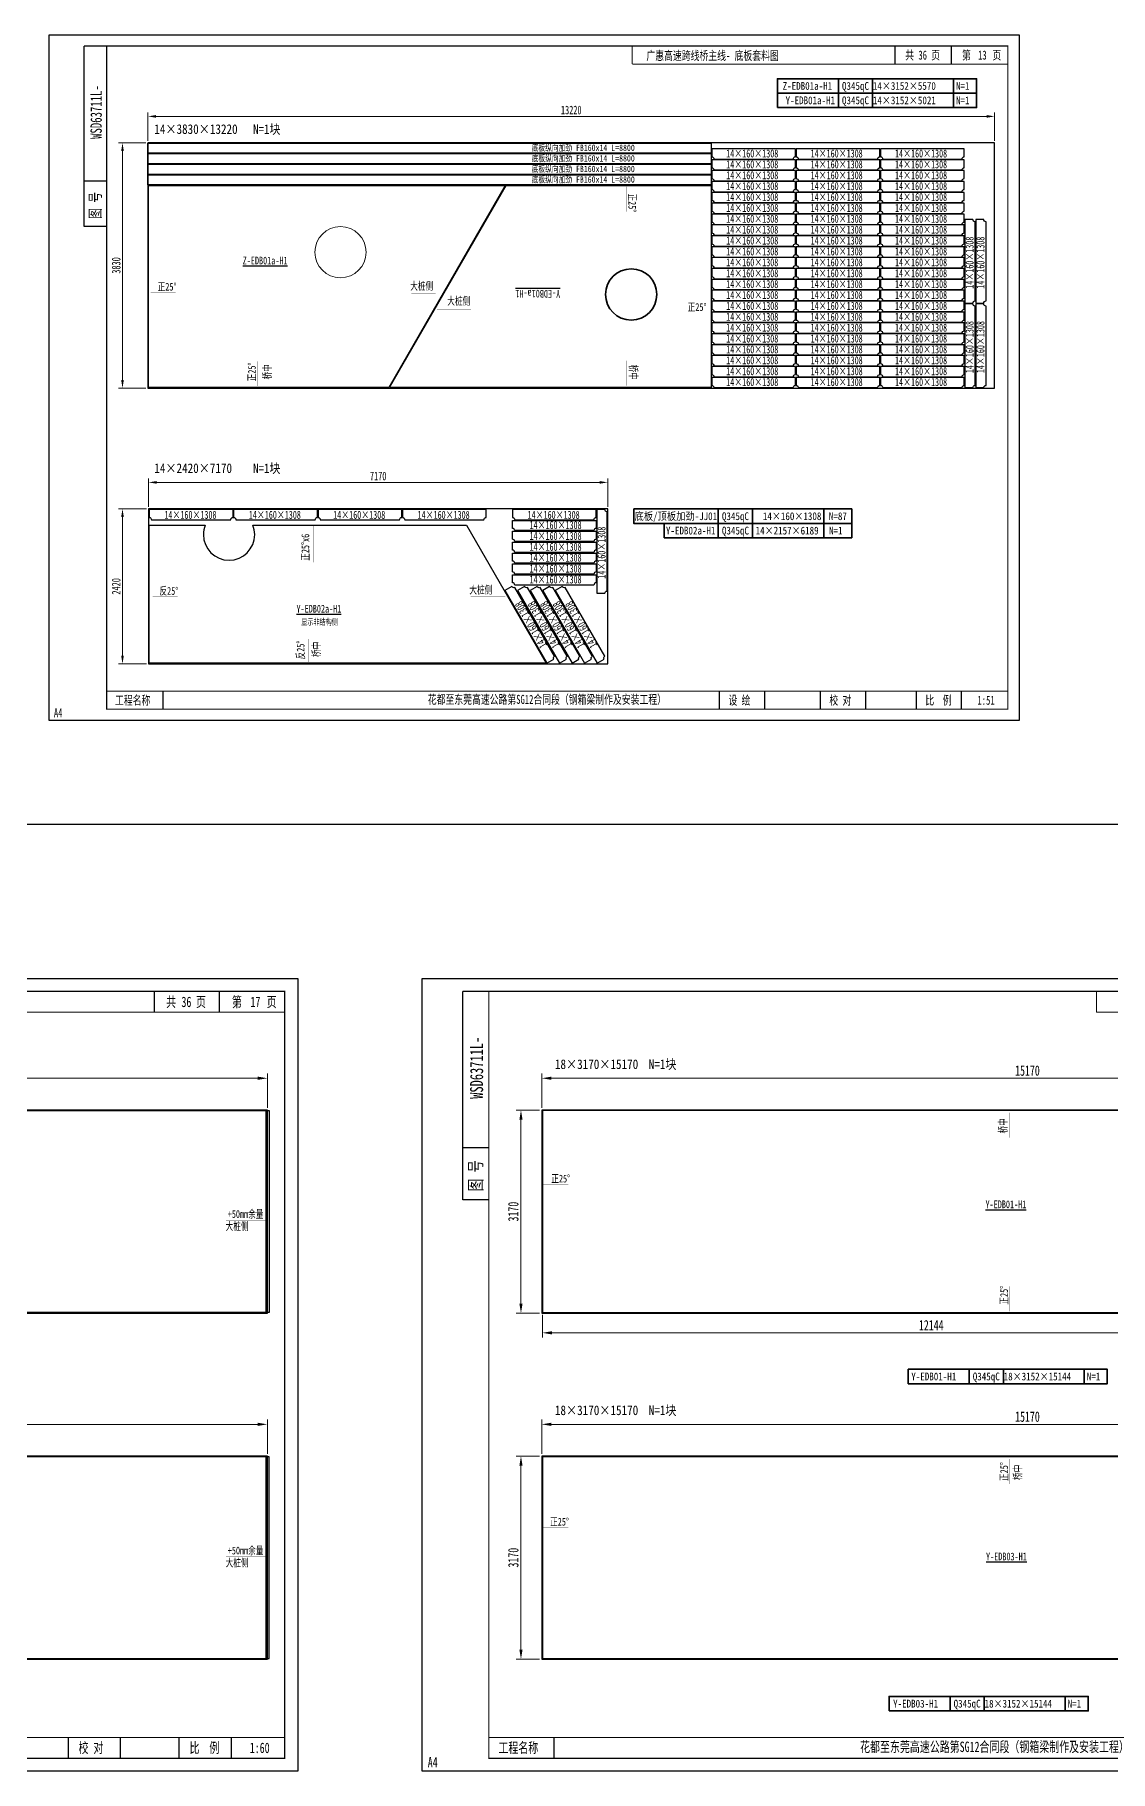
# Model space of a CAD drawing. Extents: x 1629247 to 2251351, y -601856 to -65897.
# Drawn here: x 2139070 to 2155865, y -288526 to -261407 of the extents above; entities that cross this region are included whole.
import ezdxf
from ezdxf.enums import TextEntityAlignment as Align

# ---------------------------------------------------------------- set-up
doc = ezdxf.new("R2010")
doc.units = 0
doc.header["$LTSCALE"] = 2
doc.header["$MEASUREMENT"] = 0
doc.header["$PDMODE"] = 35
doc.header["$PDSIZE"] = 50
doc.linetypes.add('PHANTOM', pattern=[63.5, 31.75, -6.35, 6.35, -6.35, 6.35, -6.35])
doc.layers.get('0').update_dxf_attribs({"linetype": 'CONTINUOUS'})
doc.layers.get('Defpoints').update_dxf_attribs({"linetype": 'CONTINUOUS'})
doc.layers.add('1', color=1, linetype='CONTINUOUS')
doc.layers.add('A3', color=7, linetype='CONTINUOUS')
for name, color, linetype, lineweight in [('1图框轮廓', 7, 'CONTINUOUS', 35), ('2细线层', 41, 'CONTINUOUS', 15), ('标注层', 3, 'CONTINUOUS', 13)]:
    doc.layers.add(name, color=color, linetype=linetype, lineweight=lineweight)
doc.styles.add('仿宋', font='仿宋_GB2312_1.ttf', dxfattribs={"width": 0.7})
doc.dimstyles.new('标准标注样式-50', dxfattribs={"dimscale": 50, "dimtxt": 2.7, "dimasz": 2.5, "dimexe": 1.25, "dimexo": 0.625, "dimtad": 1, "dimdec": 0, "dimdsep": 46, "dimtxsty": '仿宋', "dimcen": 2.5, "dimclrd": 3, "dimclre": 3, "dimclrt": 4, "dimazin": 0, "dimtfac": 1, "dimtdec": 0, "dimtmove": 0, "dimatfit": 3, "dimfxl": 1.25, "dimlwd": 13, "dimlwe": 13, "dimarcsym": 0})
doc.dimstyles.new('标准标注样式-60', dxfattribs={"dimscale": 60, "dimtxt": 2.7, "dimasz": 2.5, "dimexe": 1.25, "dimexo": 0.625, "dimtad": 1, "dimdec": 0, "dimdsep": 46, "dimtxsty": '仿宋', "dimcen": 2.5, "dimclrd": 3, "dimclre": 3, "dimclrt": 4, "dimazin": 0, "dimtfac": 1, "dimtdec": 0, "dimtmove": 0, "dimatfit": 3, "dimfxl": 1.25, "dimlwd": 13, "dimlwe": 13, "dimarcsym": 0})

# ---------------------------------------------------------------- blocks, each defined once
blk = doc.blocks.new('*D559')
at = {"color": 3, "lineweight": 13, "ltscale": 3}
for p, q in [((2140838, -263064), (2140838, -262619)), ((2154058, -263064), (2154058, -262619))]:
    blk.add_line(p, q, dxfattribs=at)
at = {"color": 3, "linetype": 'ByBlock', "lineweight": 13, "ltscale": 3}
blk.add_line((2153933, -262682), (2140963, -262682), dxfattribs=at)
at = {"color": 3, "ltscale": 3}
for points in [[(2140963, -262661), (2140963, -262703), (2140838, -262682)], [(2153933, -262661), (2153933, -262703), (2154058, -262682)]]:
    blk.add_solid(points, dxfattribs=at)
at = {"layer": 'Defpoints', "color": 0, "ltscale": 3}
for p in [(2140838, -262682), (2140838, -263095), (2154058, -263095)]:
    blk.add_point(p, dxfattribs=at)
at = {"color": 4, "ltscale": 3, "insert": (2147448, -262583), "char_height": 135, "attachment_point": 5, "style": '仿宋'}
blk.add_mtext('13220', dxfattribs=at)
blk = doc.blocks.new('*D560')
at = {"color": 3, "lineweight": 13, "ltscale": 3}
for p, q in [((2140807, -263095), (2140378, -263095)), ((2140807, -266925), (2140378, -266925))]:
    blk.add_line(p, q, dxfattribs=at)
at = {"color": 3, "linetype": 'ByBlock', "lineweight": 13, "ltscale": 3}
blk.add_line((2140440, -263220), (2140440, -266800), dxfattribs=at)
at = {"color": 3, "ltscale": 3}
for points in [[(2140420, -263220), (2140461, -263220), (2140440, -263095)], [(2140420, -266800), (2140461, -266800), (2140440, -266925)]]:
    blk.add_solid(points, dxfattribs=at)
at = {"layer": 'Defpoints', "color": 0, "ltscale": 3}
for p in [(2140838, -263095), (2140440, -266925), (2140838, -266925)]:
    blk.add_point(p, dxfattribs=at)
at = {"color": 4, "ltscale": 3, "insert": (2140342, -265010), "char_height": 135, "attachment_point": 5, "rotation": 90, "style": '仿宋'}
blk.add_mtext('3830', dxfattribs=at)
blk = doc.blocks.new('tukuangA4-')
at = {"layer": 'A3'}
for p, q in [((537, 7565), (537, 10327)), ((882, 10327), (537, 10327)), ((12951, 10051), (12951, 10327)), ((13814, 10051), (13814, 10327)), ((882, 8256), (537, 8256)), ((882, 7565), (537, 7565)), ((1745, 173), (1745, 449)), ((10266, 173), (10266, 449)), ((10957, 173), (10957, 449)), ((11811, 173), (11811, 449)), ((12502, 173), (12502, 449)), ((13280, 173), (13280, 449)), ((13971, 173), (13971, 449))]:
    blk.add_line(p, q, dxfattribs=at)
blk.add_lwpolyline([(14850, 10500), (14850, 0), (0, 0), (0, 10500)], close=True, dxfattribs=at)
for points, const_width in [([(882, 10327), (14677, 10327), (14677, 173), (882, 173), (882, 10327)], 17.3), ([(8927, 10051), (8927, 10327)], 13.8), ([(8927, 10051), (14677, 10051)], 13.8), ([(882, 449), (14677, 449)], 13.8)]:
    blk.add_lwpolyline(points, dxfattribs=dict(at, const_width=const_width))
at = {"layer": 'A3', "color": 7, "linetype": 'Continuous', "style": '仿宋', "width": 0.7}
for s, p in [('共    页', (13106, 10120)), ('第     页', (13977, 10120)), ('工程名称', (1009, 242)), ('花都至东莞高速公路第SG12合同段（钢箱梁制作及安装工程）', (5798, 255)), ('设 绘', (10401, 242)), ('校 对', (11946, 242)), ('比  例', (13415, 242))]:
    blk.add_text(s, height=138.1, dxfattribs=at).set_placement(p)
blk.add_text('WSD63711L-', height=172.6, rotation=90, dxfattribs=at).set_placement((806, 9316), align=Align.CENTER)
blk.add_text('图 号', height=172.6, rotation=90, dxfattribs=at).set_placement((793, 7681))
blk.add_text('A4', height=138.1, dxfattribs=at).set_placement((139, 50), align=Align.CENTER)
blk = doc.blocks.new('*D576')
at = {"color": 3, "lineweight": 13, "ltscale": 3}
for p, q in [((2146997, -281398), (2146997, -281754)), ((2159142, -281398), (2159142, -281754))]:
    blk.add_line(p, q, dxfattribs=at)
at = {"color": 3, "linetype": 'ByBlock', "lineweight": 13, "ltscale": 3}
blk.add_line((2147147, -281679), (2158992, -281679), dxfattribs=at)
at = {"color": 3, "ltscale": 3}
for points in [[(2147147, -281654), (2147147, -281704), (2146997, -281679)], [(2158992, -281654), (2158992, -281704), (2159142, -281679)]]:
    blk.add_solid(points, dxfattribs=at)
at = {"layer": 'Defpoints', "color": 0, "ltscale": 3}
for p in [(2146997, -281361), (2159142, -281361), (2159142, -281679)]:
    blk.add_point(p, dxfattribs=at)
at = {"color": 4, "ltscale": 3, "insert": (2153070, -281560), "char_height": 162, "attachment_point": 5, "style": '仿宋'}
blk.add_mtext('12144', dxfattribs=at)
blk = doc.blocks.new('*D589')
at = {"color": 3, "lineweight": 13, "ltscale": 3}
for p, q in [((2127533, -278163), (2127533, -277628)), ((2142703, -278163), (2142703, -277628))]:
    blk.add_line(p, q, dxfattribs=at)
at = {"color": 3, "linetype": 'ByBlock', "lineweight": 13, "ltscale": 3}
blk.add_line((2142553, -277703), (2127683, -277703), dxfattribs=at)
at = {"color": 3, "ltscale": 3}
for points in [[(2127683, -277678), (2127683, -277728), (2127533, -277703)], [(2142553, -277678), (2142553, -277728), (2142703, -277703)]]:
    blk.add_solid(points, dxfattribs=at)
at = {"layer": 'Defpoints', "color": 0, "ltscale": 3}
for p in [(2127533, -277703), (2127533, -278201), (2142703, -278201)]:
    blk.add_point(p, dxfattribs=at)
at = {"color": 4, "ltscale": 3, "insert": (2135118, -277584), "char_height": 162, "attachment_point": 5, "style": '仿宋'}
blk.add_mtext('15170', dxfattribs=at)
blk = doc.blocks.new('*D591')
at = {"color": 3, "lineweight": 13, "ltscale": 3}
for p, q in [((2127533, -283568), (2127533, -283033)), ((2142703, -283568), (2142703, -283033))]:
    blk.add_line(p, q, dxfattribs=at)
at = {"color": 3, "linetype": 'ByBlock', "lineweight": 13, "ltscale": 3}
blk.add_line((2142553, -283108), (2127683, -283108), dxfattribs=at)
at = {"color": 3, "ltscale": 3}
for points in [[(2127683, -283083), (2127683, -283133), (2127533, -283108)], [(2142553, -283083), (2142553, -283133), (2142703, -283108)]]:
    blk.add_solid(points, dxfattribs=at)
at = {"layer": 'Defpoints', "color": 0, "ltscale": 3}
for p in [(2127533, -283108), (2127533, -283605), (2142703, -283605)]:
    blk.add_point(p, dxfattribs=at)
at = {"color": 4, "ltscale": 3, "insert": (2135118, -282989), "char_height": 162, "attachment_point": 5, "style": '仿宋'}
blk.add_mtext('15170', dxfattribs=at)
blk = doc.blocks.new('*D593')
at = {"color": 3, "lineweight": 13, "ltscale": 3}
for p, q in [((2146987, -278163), (2146987, -277628)), ((2162157, -278163), (2162157, -277628))]:
    blk.add_line(p, q, dxfattribs=at)
at = {"color": 3, "linetype": 'ByBlock', "lineweight": 13, "ltscale": 3}
blk.add_line((2162007, -277703), (2147137, -277703), dxfattribs=at)
at = {"color": 3, "ltscale": 3}
for points in [[(2147137, -277678), (2147137, -277728), (2146987, -277703)], [(2162007, -277678), (2162007, -277728), (2162157, -277703)]]:
    blk.add_solid(points, dxfattribs=at)
at = {"layer": 'Defpoints', "color": 0, "ltscale": 3}
for p in [(2146987, -277703), (2146987, -278201), (2162157, -278201)]:
    blk.add_point(p, dxfattribs=at)
at = {"color": 4, "ltscale": 3, "insert": (2154572, -277584), "char_height": 162, "attachment_point": 5, "style": '仿宋'}
blk.add_mtext('15170', dxfattribs=at)
blk = doc.blocks.new('*D594')
at = {"color": 3, "lineweight": 13, "ltscale": 3}
for p, q in [((2146950, -278201), (2146588, -278201)), ((2146950, -281371), (2146588, -281371))]:
    blk.add_line(p, q, dxfattribs=at)
at = {"color": 3, "linetype": 'ByBlock', "lineweight": 13, "ltscale": 3}
blk.add_line((2146663, -278351), (2146663, -281221), dxfattribs=at)
at = {"color": 3, "ltscale": 3}
for points in [[(2146638, -278351), (2146688, -278351), (2146663, -278201)], [(2146638, -281221), (2146688, -281221), (2146663, -281371)]]:
    blk.add_solid(points, dxfattribs=at)
at = {"layer": 'Defpoints', "color": 0, "ltscale": 3}
for p in [(2146987, -278201), (2146663, -281371), (2146987, -281371)]:
    blk.add_point(p, dxfattribs=at)
at = {"color": 4, "ltscale": 3, "insert": (2146544, -279786), "char_height": 162, "attachment_point": 5, "rotation": 90, "style": '仿宋'}
blk.add_mtext('3170', dxfattribs=at)
blk = doc.blocks.new('*D595')
at = {"color": 3, "lineweight": 13, "ltscale": 3}
for p, q in [((2146987, -283568), (2146987, -283033)), ((2162157, -283568), (2162157, -283033))]:
    blk.add_line(p, q, dxfattribs=at)
at = {"color": 3, "linetype": 'ByBlock', "lineweight": 13, "ltscale": 3}
blk.add_line((2162007, -283108), (2147137, -283108), dxfattribs=at)
at = {"color": 3, "ltscale": 3}
for points in [[(2147137, -283083), (2147137, -283133), (2146987, -283108)], [(2162007, -283083), (2162007, -283133), (2162157, -283108)]]:
    blk.add_solid(points, dxfattribs=at)
at = {"layer": 'Defpoints', "color": 0, "ltscale": 3}
for p in [(2146987, -283108), (2146987, -283605), (2162157, -283605)]:
    blk.add_point(p, dxfattribs=at)
at = {"color": 4, "ltscale": 3, "insert": (2154572, -282989), "char_height": 162, "attachment_point": 5, "style": '仿宋'}
blk.add_mtext('15170', dxfattribs=at)
blk = doc.blocks.new('*D596')
at = {"color": 3, "lineweight": 13, "ltscale": 3}
for p, q in [((2146950, -283605), (2146588, -283605)), ((2146950, -286775), (2146588, -286775))]:
    blk.add_line(p, q, dxfattribs=at)
at = {"color": 3, "linetype": 'ByBlock', "lineweight": 13, "ltscale": 3}
blk.add_line((2146663, -283755), (2146663, -286625), dxfattribs=at)
at = {"color": 3, "ltscale": 3}
for points in [[(2146638, -283755), (2146688, -283755), (2146663, -283605)], [(2146638, -286625), (2146688, -286625), (2146663, -286775)]]:
    blk.add_solid(points, dxfattribs=at)
at = {"layer": 'Defpoints', "color": 0, "ltscale": 3}
for p in [(2146987, -283605), (2146663, -286775), (2146987, -286775)]:
    blk.add_point(p, dxfattribs=at)
at = {"color": 4, "ltscale": 3, "insert": (2146544, -285190), "char_height": 162, "attachment_point": 5, "rotation": 90, "style": '仿宋'}
blk.add_mtext('3170', dxfattribs=at)
blk = doc.blocks.new('*D681')
at = {"color": 3, "lineweight": 13, "ltscale": 3}
for p, q in [((2140848, -268780), (2140848, -268335)), ((2148018, -268780), (2148018, -268335))]:
    blk.add_line(p, q, dxfattribs=at)
at = {"color": 3, "linetype": 'ByBlock', "lineweight": 13, "ltscale": 3}
blk.add_line((2147893, -268398), (2140973, -268398), dxfattribs=at)
at = {"color": 3, "ltscale": 3}
for points in [[(2140973, -268377), (2140973, -268418), (2140848, -268398)], [(2147893, -268377), (2147893, -268418), (2148018, -268398)]]:
    blk.add_solid(points, dxfattribs=at)
at = {"layer": 'Defpoints', "color": 0, "ltscale": 3}
for p in [(2140848, -268398), (2140848, -268811), (2148018, -268811)]:
    blk.add_point(p, dxfattribs=at)
at = {"color": 4, "ltscale": 3, "insert": (2144433, -268299), "char_height": 135, "attachment_point": 5, "style": '仿宋'}
blk.add_mtext('7170', dxfattribs=at)
blk = doc.blocks.new('*D682')
at = {"color": 3, "lineweight": 13, "ltscale": 3}
for p, q in [((2140817, -268811), (2140378, -268811)), ((2140817, -271231), (2140378, -271231))]:
    blk.add_line(p, q, dxfattribs=at)
at = {"color": 3, "linetype": 'ByBlock', "lineweight": 13, "ltscale": 3}
blk.add_line((2140440, -268936), (2140440, -271106), dxfattribs=at)
at = {"color": 3, "ltscale": 3}
for points in [[(2140420, -268936), (2140461, -268936), (2140440, -268811)], [(2140420, -271106), (2140461, -271106), (2140440, -271231)]]:
    blk.add_solid(points, dxfattribs=at)
at = {"layer": 'Defpoints', "color": 0, "ltscale": 3}
for p in [(2140848, -268811), (2140440, -271231), (2140848, -271231)]:
    blk.add_point(p, dxfattribs=at)
at = {"color": 4, "ltscale": 3, "insert": (2140342, -270021), "char_height": 135, "attachment_point": 5, "rotation": 90, "style": '仿宋'}
blk.add_mtext('2420', dxfattribs=at)

msp = doc.modelspace()

# ---------------------------------------------------------------- linework, layer by layer
at = {"color": 8, "ltscale": 3}
msp.add_line((2065547.6, -273735.9), (2251350.7, -273735.9), dxfattribs=at)
at = {"color": 3, "ltscale": 3}
for p, q in [((2142682.3, -281360.8), (2142682.3, -278208.8)), ((2142682.8, -286765.5), (2142682.8, -283613.5))]:
    msp.add_line(p, q, dxfattribs=at)
at = {"color": 8, "ltscale": 3}
for points in [[(2140837.9, -266924.9), (2154057.9, -266924.9), (2154057.9, -263094.9), (2140837.9, -263094.9)], [(2140847.9, -271230.8), (2148018.1, -271230.8), (2148018.1, -268810.8), (2140847.9, -268810.8)], [(2127532.5, -281370.8), (2142702.5, -281370.8), (2142702.5, -278200.8), (2127532.5, -278200.8)], [(2146987.5, -281370.8), (2162157.5, -281370.8), (2162157.5, -278200.8), (2146987.5, -278200.8)], [(2127532.5, -286775.5), (2142702.5, -286775.5), (2142702.5, -283605.5), (2127532.5, -283605.5)], [(2146987.5, -286775.5), (2162157.5, -286775.5), (2162157.5, -283605.5), (2146987.5, -283605.5)]]:
    msp.add_lwpolyline(points, close=True, dxfattribs=at)
at = {"color": 2, "ltscale": 3}
for points in [[(2140837.9, -263097.9), (2149631.3, -263097.9), (2149631.3, -263257.9), (2140837.9, -263257.9)], [(2140837.9, -263262.9), (2149631.3, -263262.9), (2149631.3, -263422.9), (2140837.9, -263422.9)], [(2140837.9, -263427.9), (2149631.3, -263427.9), (2149631.3, -263587.9), (2140837.9, -263587.9)], [(2140837.9, -263592.9), (2149631.3, -263592.9), (2149631.3, -263752.9), (2140837.9, -263752.9)]]:
    msp.add_lwpolyline(points, close=True, dxfattribs=at)
at = {"color": 1}
for points in [[(2144598.4, -266914.9), (2140847.9, -266914.9), (2140847.9, -263762.9), (2146418.2, -263762.9)], [(2149631.3, -266914.9), (2144610, -266914.9), (2146429.8, -263762.9), (2149631.3, -263762.9)], [(2142682.3, -278208.8), (2142732.3, -278208.8), (2142732.3, -281360.8), (2142682.3, -281360.8), (2127538.5, -281360.8), (2127538.5, -278208.8)], [(2146997.5, -281360.8), (2162141.7, -281360.8), (2162141.7, -278208.8), (2146997.5, -278208.8)], [(2142682.8, -283613.5), (2127538.5, -283613.5), (2127538.5, -286765.5), (2142682.8, -286765.5), (2142732.8, -286765.5), (2142732.8, -283613.5)], [(2146997.5, -286765.5), (2162141.2, -286765.5), (2162141.2, -283613.5), (2146997.5, -283613.5)]]:
    msp.add_lwpolyline(points, close=True, dxfattribs=at)
msp.add_lwpolyline([(2147056.2, -271220.8), (2140857.9, -271220.8), (2140857.9, -269063.8), (2141733.9, -269063.8, 0.0963961), (2141704.7, -269213.8, 1), (2142504.7, -269213.8, 0.0963961), (2142475.5, -269063.8), (2145810.9, -269063.8)], format="xyb", close=True, dxfattribs=at)
at = {"layer": '1', "color": 4}
for points in [[(2150949.6, -263187.9), (2149641.3, -263187.9), (2149641.3, -263312.9, -0.4142136), (2149676.3, -263347.9), (2150914.6, -263347.9, -0.4142136), (2150949.6, -263312.9)], [(2152267.6, -263187.9), (2150959.3, -263187.9), (2150959.3, -263312.9, -0.4142136), (2150994.3, -263347.9), (2152232.6, -263347.9, -0.4142136), (2152267.6, -263312.9)], [(2153585.6, -263187.9), (2152277.3, -263187.9), (2152277.3, -263312.9, -0.4142136), (2152312.3, -263347.9), (2153550.6, -263347.9, -0.4142136), (2153585.6, -263312.9)], [(2150949.6, -263357.9), (2149641.3, -263357.9), (2149641.3, -263482.9, -0.4142136), (2149676.3, -263517.9), (2150914.6, -263517.9, -0.4142136), (2150949.6, -263482.9)], [(2150949.6, -263527.9), (2149641.3, -263527.9), (2149641.3, -263652.9, -0.4142136), (2149676.3, -263687.9), (2150914.6, -263687.9, -0.4142136), (2150949.6, -263652.9)], [(2152267.6, -263357.9), (2150959.3, -263357.9), (2150959.3, -263482.9, -0.4142136), (2150994.3, -263517.9), (2152232.6, -263517.9, -0.4142136), (2152267.6, -263482.9)], [(2152267.6, -263527.9), (2150959.3, -263527.9), (2150959.3, -263652.9, -0.4142136), (2150994.3, -263687.9), (2152232.6, -263687.9, -0.4142136), (2152267.6, -263652.9)], [(2153585.6, -263357.9), (2152277.3, -263357.9), (2152277.3, -263482.9, -0.4142136), (2152312.3, -263517.9), (2153550.6, -263517.9, -0.4142136), (2153585.6, -263482.9)], [(2153585.6, -263527.9), (2152277.3, -263527.9), (2152277.3, -263652.9, -0.4142136), (2152312.3, -263687.9), (2153550.6, -263687.9, -0.4142136), (2153585.6, -263652.9)], [(2150949.6, -263697.9), (2149641.3, -263697.9), (2149641.3, -263822.9, -0.4142136), (2149676.3, -263857.9), (2150914.6, -263857.9, -0.4142136), (2150949.6, -263822.9)], [(2150949.6, -263867.9), (2149641.3, -263867.9), (2149641.3, -263992.9, -0.4142136), (2149676.3, -264027.9), (2150914.6, -264027.9, -0.4142136), (2150949.6, -263992.9)], [(2152267.6, -263697.9), (2150959.3, -263697.9), (2150959.3, -263822.9, -0.4142136), (2150994.3, -263857.9), (2152232.6, -263857.9, -0.4142136), (2152267.6, -263822.9)], [(2152267.6, -263867.9), (2150959.3, -263867.9), (2150959.3, -263992.9, -0.4142136), (2150994.3, -264027.9), (2152232.6, -264027.9, -0.4142136), (2152267.6, -263992.9)], [(2153585.6, -263697.9), (2152277.3, -263697.9), (2152277.3, -263822.9, -0.4142136), (2152312.3, -263857.9), (2153550.6, -263857.9, -0.4142136), (2153585.6, -263822.9)], [(2153585.6, -263867.9), (2152277.3, -263867.9), (2152277.3, -263992.9, -0.4142136), (2152312.3, -264027.9), (2153550.6, -264027.9, -0.4142136), (2153585.6, -263992.9)], [(2150949.6, -264037.9), (2149641.3, -264037.9), (2149641.3, -264162.9, -0.4142136), (2149676.3, -264197.9), (2150914.6, -264197.9, -0.4142136), (2150949.6, -264162.9)], [(2152267.6, -264037.9), (2150959.3, -264037.9), (2150959.3, -264162.9, -0.4142136), (2150994.3, -264197.9), (2152232.6, -264197.9, -0.4142136), (2152267.6, -264162.9)], [(2153585.6, -264037.9), (2152277.3, -264037.9), (2152277.3, -264162.9, -0.4142136), (2152312.3, -264197.9), (2153550.6, -264197.9, -0.4142136), (2153585.6, -264162.9)], [(2150949.6, -264207.9), (2149641.3, -264207.9), (2149641.3, -264332.9, -0.4142136), (2149676.3, -264367.9), (2150914.6, -264367.9, -0.4142136), (2150949.6, -264332.9)], [(2150949.6, -264377.9), (2149641.3, -264377.9), (2149641.3, -264502.9, -0.4142136), (2149676.3, -264537.9), (2150914.6, -264537.9, -0.4142136), (2150949.6, -264502.9)], [(2152267.6, -264207.9), (2150959.3, -264207.9), (2150959.3, -264332.9, -0.4142136), (2150994.3, -264367.9), (2152232.6, -264367.9, -0.4142136), (2152267.6, -264332.9)], [(2152267.6, -264377.9), (2150959.3, -264377.9), (2150959.3, -264502.9, -0.4142136), (2150994.3, -264537.9), (2152232.6, -264537.9, -0.4142136), (2152267.6, -264502.9)], [(2153585.6, -264207.9), (2152277.3, -264207.9), (2152277.3, -264332.9, -0.4142136), (2152312.3, -264367.9), (2153550.6, -264367.9, -0.4142136), (2153585.6, -264332.9)], [(2153585.6, -264377.9), (2152277.3, -264377.9), (2152277.3, -264502.9, -0.4142136), (2152312.3, -264537.9), (2153550.6, -264537.9, -0.4142136), (2153585.6, -264502.9)], [(2153595.6, -264291.7), (2153595.6, -265599.9), (2153720.6, -265599.9, -0.4142136), (2153755.6, -265564.9), (2153755.6, -264326.7, -0.4142136), (2153720.6, -264291.7)], [(2153765.6, -264291.7), (2153765.6, -265599.9), (2153890.6, -265599.9, -0.4142136), (2153925.6, -265564.9), (2153925.6, -264326.7, -0.4142136), (2153890.6, -264291.7)], [(2150949.6, -264547.9), (2149641.3, -264547.9), (2149641.3, -264672.9, -0.4142136), (2149676.3, -264707.9), (2150914.6, -264707.9, -0.4142136), (2150949.6, -264672.9)], [(2152267.6, -264547.9), (2150959.3, -264547.9), (2150959.3, -264672.9, -0.4142136), (2150994.3, -264707.9), (2152232.6, -264707.9, -0.4142136), (2152267.6, -264672.9)], [(2153585.6, -264547.9), (2152277.3, -264547.9), (2152277.3, -264672.9, -0.4142136), (2152312.3, -264707.9), (2153550.6, -264707.9, -0.4142136), (2153585.6, -264672.9)], [(2150949.6, -264717.9), (2149641.3, -264717.9), (2149641.3, -264842.9, -0.4142136), (2149676.3, -264877.9), (2150914.6, -264877.9, -0.4142136), (2150949.6, -264842.9)], [(2150949.6, -264887.9), (2149641.3, -264887.9), (2149641.3, -265012.9, -0.4142136), (2149676.3, -265047.9), (2150914.6, -265047.9, -0.4142136), (2150949.6, -265012.9)], [(2152267.6, -264717.9), (2150959.3, -264717.9), (2150959.3, -264842.9, -0.4142136), (2150994.3, -264877.9), (2152232.6, -264877.9, -0.4142136), (2152267.6, -264842.9)], [(2152267.6, -264887.9), (2150959.3, -264887.9), (2150959.3, -265012.9, -0.4142136), (2150994.3, -265047.9), (2152232.6, -265047.9, -0.4142136), (2152267.6, -265012.9)], [(2153585.6, -264717.9), (2152277.3, -264717.9), (2152277.3, -264842.9, -0.4142136), (2152312.3, -264877.9), (2153550.6, -264877.9, -0.4142136), (2153585.6, -264842.9)], [(2153585.6, -264887.9), (2152277.3, -264887.9), (2152277.3, -265012.9, -0.4142136), (2152312.3, -265047.9), (2153550.6, -265047.9, -0.4142136), (2153585.6, -265012.9)], [(2150949.6, -265057.9), (2149641.3, -265057.9), (2149641.3, -265182.9, -0.4142136), (2149676.3, -265217.9), (2150914.6, -265217.9, -0.4142136), (2150949.6, -265182.9)], [(2152267.6, -265057.9), (2150959.3, -265057.9), (2150959.3, -265182.9, -0.4142136), (2150994.3, -265217.9), (2152232.6, -265217.9, -0.4142136), (2152267.6, -265182.9)], [(2153585.6, -265057.9), (2152277.3, -265057.9), (2152277.3, -265182.9, -0.4142136), (2152312.3, -265217.9), (2153550.6, -265217.9, -0.4142136), (2153585.6, -265182.9)], [(2150949.6, -265227.9), (2149641.3, -265227.9), (2149641.3, -265352.9, -0.4142136), (2149676.3, -265387.9), (2150914.6, -265387.9, -0.4142136), (2150949.6, -265352.9)], [(2150949.6, -265397.9), (2149641.3, -265397.9), (2149641.3, -265522.9, -0.4142136), (2149676.3, -265557.9), (2150914.6, -265557.9, -0.4142136), (2150949.6, -265522.9)], [(2152267.6, -265227.9), (2150959.3, -265227.9), (2150959.3, -265352.9, -0.4142136), (2150994.3, -265387.9), (2152232.6, -265387.9, -0.4142136), (2152267.6, -265352.9)], [(2152267.6, -265397.9), (2150959.3, -265397.9), (2150959.3, -265522.9, -0.4142136), (2150994.3, -265557.9), (2152232.6, -265557.9, -0.4142136), (2152267.6, -265522.9)], [(2153585.6, -265227.9), (2152277.3, -265227.9), (2152277.3, -265352.9, -0.4142136), (2152312.3, -265387.9), (2153550.6, -265387.9, -0.4142136), (2153585.6, -265352.9)], [(2153585.6, -265397.9), (2152277.3, -265397.9), (2152277.3, -265522.9, -0.4142136), (2152312.3, -265557.9), (2153550.6, -265557.9, -0.4142136), (2153585.6, -265522.9)], [(2150949.6, -265567.9), (2149641.3, -265567.9), (2149641.3, -265692.9, -0.4142136), (2149676.3, -265727.9), (2150914.6, -265727.9, -0.4142136), (2150949.6, -265692.9)], [(2150949.6, -265737.9), (2149641.3, -265737.9), (2149641.3, -265862.9, -0.4142136), (2149676.3, -265897.9), (2150914.6, -265897.9, -0.4142136), (2150949.6, -265862.9)], [(2152267.6, -265567.9), (2150959.3, -265567.9), (2150959.3, -265692.9, -0.4142136), (2150994.3, -265727.9), (2152232.6, -265727.9, -0.4142136), (2152267.6, -265692.9)], [(2152267.6, -265737.9), (2150959.3, -265737.9), (2150959.3, -265862.9, -0.4142136), (2150994.3, -265897.9), (2152232.6, -265897.9, -0.4142136), (2152267.6, -265862.9)], [(2153585.6, -265567.9), (2152277.3, -265567.9), (2152277.3, -265692.9, -0.4142136), (2152312.3, -265727.9), (2153550.6, -265727.9, -0.4142136), (2153585.6, -265692.9)], [(2153585.6, -265737.9), (2152277.3, -265737.9), (2152277.3, -265862.9, -0.4142136), (2152312.3, -265897.9), (2153550.6, -265897.9, -0.4142136), (2153585.6, -265862.9)], [(2153595.6, -265609.7), (2153595.6, -266917.9), (2153720.6, -266917.9, -0.4142136), (2153755.6, -266882.9), (2153755.6, -265644.7, -0.4142136), (2153720.6, -265609.7)], [(2153765.6, -265609.7), (2153765.6, -266917.9), (2153890.6, -266917.9, -0.4142136), (2153925.6, -266882.9), (2153925.6, -265644.7, -0.4142136), (2153890.6, -265609.7)], [(2150949.6, -265907.9), (2149641.3, -265907.9), (2149641.3, -266032.9, -0.4142136), (2149676.3, -266067.9), (2150914.6, -266067.9, -0.4142136), (2150949.6, -266032.9)], [(2152267.6, -265907.9), (2150959.3, -265907.9), (2150959.3, -266032.9, -0.4142136), (2150994.3, -266067.9), (2152232.6, -266067.9, -0.4142136), (2152267.6, -266032.9)], [(2153585.6, -265907.9), (2152277.3, -265907.9), (2152277.3, -266032.9, -0.4142136), (2152312.3, -266067.9), (2153550.6, -266067.9, -0.4142136), (2153585.6, -266032.9)], [(2150949.6, -266077.9), (2149641.3, -266077.9), (2149641.3, -266202.9, -0.4142136), (2149676.3, -266237.9), (2150914.6, -266237.9, -0.4142136), (2150949.6, -266202.9)], [(2150949.6, -266247.9), (2149641.3, -266247.9), (2149641.3, -266372.9, -0.4142136), (2149676.3, -266407.9), (2150914.6, -266407.9, -0.4142136), (2150949.6, -266372.9)], [(2152267.6, -266077.9), (2150959.3, -266077.9), (2150959.3, -266202.9, -0.4142136), (2150994.3, -266237.9), (2152232.6, -266237.9, -0.4142136), (2152267.6, -266202.9)], [(2152267.6, -266247.9), (2150959.3, -266247.9), (2150959.3, -266372.9, -0.4142136), (2150994.3, -266407.9), (2152232.6, -266407.9, -0.4142136), (2152267.6, -266372.9)], [(2153585.6, -266077.9), (2152277.3, -266077.9), (2152277.3, -266202.9, -0.4142136), (2152312.3, -266237.9), (2153550.6, -266237.9, -0.4142136), (2153585.6, -266202.9)], [(2153585.6, -266247.9), (2152277.3, -266247.9), (2152277.3, -266372.9, -0.4142136), (2152312.3, -266407.9), (2153550.6, -266407.9, -0.4142136), (2153585.6, -266372.9)], [(2150949.6, -266417.9), (2149641.3, -266417.9), (2149641.3, -266542.9, -0.4142136), (2149676.3, -266577.9), (2150914.6, -266577.9, -0.4142136), (2150949.6, -266542.9)], [(2152267.6, -266417.9), (2150959.3, -266417.9), (2150959.3, -266542.9, -0.4142136), (2150994.3, -266577.9), (2152232.6, -266577.9, -0.4142136), (2152267.6, -266542.9)], [(2153585.6, -266417.9), (2152277.3, -266417.9), (2152277.3, -266542.9, -0.4142136), (2152312.3, -266577.9), (2153550.6, -266577.9, -0.4142136), (2153585.6, -266542.9)], [(2150949.6, -266587.9), (2149641.3, -266587.9), (2149641.3, -266712.9, -0.4142136), (2149676.3, -266747.9), (2150914.6, -266747.9, -0.4142136), (2150949.6, -266712.9)], [(2150949.6, -266757.9), (2149641.3, -266757.9), (2149641.3, -266882.9, -0.4142136), (2149676.3, -266917.9), (2150914.6, -266917.9, -0.4142136), (2150949.6, -266882.9)], [(2152267.6, -266587.9), (2150959.3, -266587.9), (2150959.3, -266712.9, -0.4142136), (2150994.3, -266747.9), (2152232.6, -266747.9, -0.4142136), (2152267.6, -266712.9)], [(2152267.6, -266757.9), (2150959.3, -266757.9), (2150959.3, -266882.9, -0.4142136), (2150994.3, -266917.9), (2152232.6, -266917.9, -0.4142136), (2152267.6, -266882.9)], [(2153585.6, -266587.9), (2152277.3, -266587.9), (2152277.3, -266712.9, -0.4142136), (2152312.3, -266747.9), (2153550.6, -266747.9, -0.4142136), (2153585.6, -266712.9)], [(2153585.6, -266757.9), (2152277.3, -266757.9), (2152277.3, -266882.9, -0.4142136), (2152312.3, -266917.9), (2153550.6, -266917.9, -0.4142136), (2153585.6, -266882.9)], [(2142166.1, -268820.8), (2140857.9, -268820.8), (2140857.9, -268945.8, -0.4142136), (2140892.9, -268980.8), (2142131.1, -268980.8, -0.4142136), (2142166.1, -268945.8)], [(2143484.1, -268820.8), (2142175.9, -268820.8), (2142175.9, -268945.8, -0.4142136), (2142210.9, -268980.8), (2143449.1, -268980.8, -0.4142136), (2143484.1, -268945.8)], [(2144802.1, -268820.8), (2143493.9, -268820.8), (2143493.9, -268945.8, -0.4142136), (2143528.9, -268980.8), (2144767.1, -268980.8, -0.4142136), (2144802.1, -268945.8)], [(2146120.4, -268820.8), (2144812.1, -268820.8), (2144812.1, -268945.8, -0.4142136), (2144847.1, -268980.8), (2146085.4, -268980.8, -0.4142136), (2146120.4, -268945.8)], [(2147838.1, -268820.8), (2146529.8, -268820.8), (2146529.8, -268945.8, -0.4142136), (2146564.8, -268980.8), (2147803.1, -268980.8, -0.4142136), (2147838.1, -268945.8)], [(2146529.8, -268990.8), (2147838.1, -268990.8), (2147838.1, -269115.8, 0.4142136), (2147803.1, -269150.8), (2146564.8, -269150.8, 0.4142136), (2146529.8, -269115.8)], [(2147848.1, -268820.8), (2147848.1, -270129), (2147973.1, -270129, -0.4142136), (2148008.1, -270094), (2148008.1, -268855.8, -0.4142136), (2147973.1, -268820.8)], [(2146529.8, -269160.8), (2147838.1, -269160.8), (2147838.1, -269285.8, 0.4142136), (2147803.1, -269320.8), (2146564.8, -269320.8, 0.4142136), (2146529.8, -269285.8)], [(2146529.8, -269330.8), (2147838.1, -269330.8), (2147838.1, -269455.8, 0.4142136), (2147803.1, -269490.8), (2146564.8, -269490.8, 0.4142136), (2146529.8, -269455.8)], [(2146529.8, -269500.8), (2147838.1, -269500.8), (2147838.1, -269625.8, 0.4142136), (2147803.1, -269660.8), (2146564.8, -269660.8, 0.4142136), (2146529.8, -269625.8)], [(2146529.8, -269670.8), (2147838.1, -269670.8), (2147838.1, -269795.8, 0.4142136), (2147803.1, -269830.8), (2146564.8, -269830.8, 0.4142136), (2146529.8, -269795.8)], [(2146413.1, -270087.8), (2147067.2, -271220.8), (2147175.5, -271158.3, -0.4142136), (2147188.3, -271110.5), (2146569.1, -270038.1, -0.4142136), (2146521.3, -270025.3)], [(2146529.8, -269840.8), (2147838.1, -269840.8), (2147838.1, -269965.8, 0.4142136), (2147803.1, -270000.8), (2146564.8, -270000.8, 0.4142136), (2146529.8, -269965.8)], [(2146609.4, -270087.8), (2147263.5, -271220.8), (2147371.8, -271158.3, -0.4142136), (2147384.6, -271110.5), (2146765.5, -270038.1, -0.4142136), (2146717.6, -270025.3)], [(2146805.7, -270087.9), (2147459.8, -271220.8), (2147568.1, -271158.3, -0.4142136), (2147580.9, -271110.5), (2146961.8, -270038.2, -0.4142136), (2146914, -270025.4)], [(2147002, -270087.9), (2147656.1, -271220.9), (2147764.4, -271158.4, -0.4142136), (2147777.2, -271110.5), (2147158.1, -270038.2, -0.4142136), (2147110.3, -270025.4)], [(2147198.3, -270087.9), (2147852.5, -271220.9), (2147960.7, -271158.4, -0.4142136), (2147973.5, -271110.6), (2147354.4, -270038.2, -0.4142136), (2147306.6, -270025.4)]]:
    msp.add_lwpolyline(points, format="xyb", close=True, dxfattribs=at)
at = {"layer": '1图框轮廓', "color": 30, "ltscale": 3}
for p, q in [((2151619.2, -262318.7), (2151619.2, -262093.7)), ((2152153.7, -262318.7), (2152153.7, -262093.7)), ((2153416.7, -262318.7), (2153416.7, -262093.7)), ((2151619.2, -262543.7), (2151619.2, -262318.7)), ((2152153.7, -262543.7), (2152153.7, -262318.7)), ((2153416.7, -262543.7), (2153416.7, -262318.7)), ((2149744.8, -269038), (2149744.8, -268813)), ((2150279.3, -269038), (2150279.3, -268813)), ((2151390.7, -269038), (2151390.7, -268813)), ((2149744.8, -269038), (2149744.8, -269263)), ((2150279.3, -269263), (2150279.3, -269038)), ((2151390.7, -269038), (2151390.7, -269263)), ((2153661.7, -282472.8), (2153661.7, -282247.8)), ((2154196.2, -282472.8), (2154196.2, -282247.8)), ((2155459.2, -282472.8), (2155459.2, -282247.8)), ((2153363, -287582.3), (2153363, -287357.3)), ((2153897.5, -287582.3), (2153897.5, -287357.3)), ((2155160.5, -287582.3), (2155160.5, -287357.3))]:
    msp.add_line(p, q, dxfattribs=at)
for points in [[(2150667.7, -262318.7), (2153776.7, -262318.7), (2153776.7, -262093.7), (2150667.7, -262093.7)], [(2150667.7, -262543.7), (2153776.7, -262543.7), (2153776.7, -262318.7), (2150667.7, -262318.7)], [(2148423.3, -268813), (2151827.4, -268813), (2151827.4, -269038), (2148423.3, -269038)], [(2151827.4, -269263), (2148899.1, -269263), (2148899.1, -269038), (2151827.4, -269038)], [(2152710.2, -282472.8), (2155819.2, -282472.8), (2155819.2, -282247.8), (2152710.2, -282247.8)], [(2152411.5, -287582.3), (2155520.5, -287582.3), (2155520.5, -287357.3), (2152411.5, -287357.3)]]:
    msp.add_lwpolyline(points, close=True, dxfattribs=at)
at = {"layer": '1图框轮廓', "color": 2, "ltscale": 3}
msp.add_circle((2148384.8, -265462.4), 400, dxfattribs=at)
at = {"layer": '2细线层', "color": 2}
msp.add_circle((2143844.6, -264802.9), 400, dxfattribs=at)
at = {"layer": '标注层', "color": 42}
for points in [[(2148315.4, -263773.5, 0, 25, 0), (2148315.4, -263848.3, 5, 5, 0), (2148315.4, -264169.1, 5, 5, 0)], [(2140875.1, -265427.6, 0, 25, 0), (2140949.9, -265427.6, 5, 5, 0), (2141270.7, -265427.6, 5, 5, 0)], [(2145344.2, -265445, 0, 25, 0), (2145269.4, -265445, 5, 5, 0), (2144948.6, -265445, 5, 5, 0)], [(2145337.5, -265705.1, 0, 25, 0), (2145412.3, -265705.1, 5, 5, 0), (2145883.1, -265705.1, 5, 5, 0)], [(2149623.8, -265768, 0, 25, 0), (2149549, -265768, 5, 5, 0), (2149228.2, -265768, 5, 5, 0)], [(2142546.4, -266904.4, 0, 25, 0), (2142546.4, -266829.6, 5, 5, 0), (2142546.4, -266508.8, 5, 5, 0)], [(2148315.4, -266890.6, 0, 25, 0), (2148315.4, -266815.7, 5, 5, 0), (2148315.4, -266494.9, 5, 5, 0)], [(2143418.1, -269073.8, 0, 25, 0), (2143418.1, -269148.6, 5, 5, 0), (2143418.1, -269643.7, 5, 5, 0)], [(2140907.4, -270178.9, 0, 25, 0), (2140982.2, -270178.9, 5, 5, 0), (2141303, -270178.9, 5, 5, 0)], [(2146423.9, -270178.9, 0, 25, 0), (2146349.1, -270178.9, 5, 5, 0), (2145878.3, -270178.9, 5, 5, 0)], [(2143339.2, -271205.3, 0, 25, 0), (2143339.2, -271130.5, 5, 5, 0), (2143339.2, -270845.9, 5, 5, 0)], [(2154293.3, -278233.2, 0, 25, 0), (2154293.3, -278308, 5, 5, 0), (2154293.3, -278628.8, 5, 5, 0)], [(2147005, -279355.7, 0, 25, 0), (2147079.8, -279355.7, 5, 5, 0), (2147400.6, -279355.7, 5, 5, 0)], [(2142682.3, -279922.3, 0, 25, 0), (2142607.5, -279922.3, 5, 5, 0), (2142055.6, -279922.3, 5, 5, 0)], [(2154293.3, -281350.2, 0, 25, 0), (2154293.3, -281275.4, 5, 5, 0), (2154293.3, -280954.6, 5, 5, 0)], [(2154293.3, -283641.4, 0, 25, 0), (2154293.3, -283716.3, 5, 5, 0), (2154293.3, -284037.1, 5, 5, 0)], [(2147005, -284714.8, 0, 25, 0), (2147079.8, -284714.8, 5, 5, 0), (2147400.6, -284714.8, 5, 5, 0)], [(2142682.8, -285177, 0, 25, 0), (2142608, -285177, 5, 5, 0), (2142056.1, -285177, 5, 5, 0)]]:
    msp.add_lwpolyline(points, format="xyseb", dxfattribs=at)

# ---------------------------------------------------------------- block references
at = {"color": 8}
for p, xscale, yscale, zscale in [((2139294.3, -272116.6), 1.019999999996799, 1.020000000000437, 1.02), ((2125665.9, -288525.9), 1.179310344858095, 1.179310344799887, 1.179310344827586), ((2145120.8, -288525.9), 1.179310344858095, 1.179310344799887, 1.179310344827586)]:
    msp.add_blockref('tukuangA4-', p, dxfattribs=dict(at, xscale=xscale, yscale=yscale, zscale=zscale))

# ---------------------------------------------------------------- texts
at = {"color": 7, "style": '仿宋'}
for s, height, width, p in [('Z-EDB01a-H1', 121.5, 0.85, (2151136.3, -262206.2)), ('Q345qC', 121.5, 0.85, (2151886.5, -262206.2)), ('N=1 ', 121.5, 0.85, (2153596.7, -262206.2)), ('Y-EDB01a-H1', 121.5, 0.85, (2151181.5, -262431.2)), ('Q345qC', 121.5, 0.85, (2151886.5, -262431.2)), ('N=1 ', 121.5, 0.85, (2153596.7, -262431.2)), ('底板纵向加劲 FB160x14 L=8800', 100, 0.75, (2147635.5, -263171.9)), ('底板纵向加劲 FB160x14 L=8800', 100, 0.75, (2147635.5, -263336.9)), ('底板纵向加劲 FB160x14 L=8800', 100, 0.75, (2147635.5, -263501.9)), ('底板纵向加劲 FB160x14 L=8800', 100, 0.75, (2147635.5, -263666.9)), ('底板/顶板加劲-JJ01', 121.5, 0.85, (2149081.8, -268925.5)), ('Q345qC', 121.5, 0.85, (2150012.1, -268925.5)), ('14×160×1308', 121.5, 0.85, (2150897.3, -268925.5)), ('N=87', 121.5, 0.85, (2151611.9, -268925.5)), ('Y-EDB02a-H1', 121.5, 0.85, (2149313.4, -269150.5)), ('Q345qC', 121.5, 0.85, (2150012.1, -269150.5)), ('14×2157×6189', 121.5, 0.85, (2150819.1, -269150.5)), ('N=1 ', 121.5, 0.85, (2151614.3, -269150.5)), ('Y-EDB01-H1', 121.5, 0.85, (2153109.6, -282360.3)), ('Q345qC', 121.5, 0.85, (2153928.9, -282360.3)), ('N=1 ', 121.5, 0.85, (2155639.2, -282360.3)), ('Y-EDB03-H1', 121.5, 0.85, (2152825.5, -287469.8)), ('Q345qC', 121.5, 0.85, (2153630.2, -287469.8)), ('N=1 ', 121.5, 0.85, (2155340.5, -287469.8))]:
    msp.add_text(s, height=height, dxfattribs=dict(at, width=width)).set_placement(p, align=Align.MIDDLE_CENTER)
at = {"color": 7, "style": '仿宋', "width": 0.85}
for s, p in [('14×3152×5570', (2152158.2, -262206.2)), ('14×3152×5021', (2152158.2, -262431.2)), ('18×3152×15144', (2154200.7, -282360.3)), ('18×3152×15144', (2153902, -287469.8))]:
    msp.add_text(s, height=121.5, dxfattribs=at).set_placement(p, align=Align.MIDDLE_LEFT)
for s, height, p in [('14×3830×13220', 150, (2140937.1, -262955.4)), ('N=1块', 147.66, (2142479.7, -262955.4)), ('14×2420×7170', 150, (2140937.1, -268251.1)), ('N=1块', 147.66, (2142479.7, -268251.1)), ('18×3170×15170', 150, (2147193, -277558.7)), ('N=1块', 150, (2148657.3, -277558.7)), ('18×3170×15170', 150, (2147193, -282963.4)), ('N=1块', 150, (2148657.3, -282963.4))]:
    msp.add_text(s, height=height, dxfattribs=at).set_placement(p)
at = {"color": 6, "linetype": 'PHANTOM', "ltscale": 10, "style": '仿宋', "width": 0.7}
for s, p in [('%%UZ-EDB01a-H1', (2142317.6, -264993.6)), ('%%UY-EDB02a-H1', (2143157.6, -270431.7)), ('%%UY-EDB01-H1', (2153917.7, -279732.1)), ('%%UY-EDB03-H1', (2153925.3, -285232))]:
    msp.add_text(s, height=121.5, dxfattribs=at).set_placement(p)
msp.add_text('%%UY-EDB01a-H1', height=121.5, rotation=180, dxfattribs=at).set_placement((2147275.3, -265391.7))
at = {"color": 152, "linetype": 'PHANTOM', "ltscale": 10, "style": '仿宋', "width": 0.7}
msp.add_text('显示非结构侧', height=97.2, dxfattribs=at).set_placement((2143231.4, -270626))
at = {"layer": 'A3', "color": 6, "linetype": 'Continuous', "style": '仿宋', "width": 0.7}
msp.add_text('广惠高速跨线桥主线- 底板套料图', height=140.857, dxfattribs=at).set_placement((2148622, -261802.5))
at = {"layer": 'A3', "color": 1, "linetype": 'Continuous', "style": '仿宋', "width": 0.7}
for s, height, p in [('36', 140.86, (2152869.2, -261794.6)), ('13', 140.86, (2153800.9, -261794.6)), ('36', 162.86, (2141361, -276591.7)), ('17', 162.86, (2142438.3, -276591.7))]:
    msp.add_text(s, height=height, dxfattribs=at).set_placement(p)
at = {"layer": 'A3', "color": 6, "linetype": 'Continuous', "style": '仿宋', "width": 0.7}
for p in [(2150274.9, -263323.2), (2151592.9, -263323.2), (2152910.9, -263323.2), (2150274.9, -263493.2), (2150274.9, -263663.2), (2151592.9, -263493.2), (2151592.9, -263663.2), (2152910.9, -263493.2), (2152910.9, -263663.2), (2150274.9, -263833.2), (2151592.9, -263833.2), (2152910.9, -263833.2), (2150274.9, -264003.2), (2150274.9, -264173.2), (2151592.9, -264003.2), (2151592.9, -264173.2), (2152910.9, -264003.2), (2152910.9, -264173.2), (2150274.9, -264343.2), (2150274.9, -264513.2), (2151592.9, -264343.2), (2151592.9, -264513.2), (2152910.9, -264343.2), (2152910.9, -264513.2), (2150274.9, -264683.2), (2151592.9, -264683.2), (2152910.9, -264683.2), (2150274.9, -264853.2), (2150274.9, -265023.2), (2151592.9, -264853.2), (2151592.9, -265023.2), (2152910.9, -264853.2), (2152910.9, -265023.2), (2150274.9, -265193.2), (2151592.9, -265193.2), (2152910.9, -265193.2), (2150274.9, -265363.2), (2150274.9, -265533.2), (2151592.9, -265363.2), (2151592.9, -265533.2), (2152910.9, -265363.2), (2152910.9, -265533.2), (2150274.9, -265703.2), (2150274.9, -265873.2), (2151592.9, -265703.2), (2151592.9, -265873.2), (2152910.9, -265703.2), (2152910.9, -265873.2), (2150274.9, -266043.2), (2151592.9, -266043.2), (2152910.9, -266043.2), (2150274.9, -266213.2), (2150274.9, -266383.2), (2151592.9, -266213.2), (2151592.9, -266383.2), (2152910.9, -266213.2), (2152910.9, -266383.2), (2150274.9, -266553.2), (2151592.9, -266553.2), (2152910.9, -266553.2), (2150274.9, -266723.2), (2150274.9, -266893.2), (2151592.9, -266723.2), (2151592.9, -266893.2), (2152910.9, -266723.2), (2152910.9, -266893.2), (2141501.3, -268966.6), (2142819.3, -268966.6), (2144137.3, -268966.6), (2145455.6, -268966.6), (2147173.3, -268966.6), (2147203.5, -269126.1), (2147203.5, -269296.1), (2147203.5, -269466.1), (2147203.5, -269636.1), (2147203.5, -269806.1), (2147203.5, -269976.1)]:
    msp.add_text('14×160×1308', height=125, dxfattribs=at).set_placement(p, align=Align.CENTER)
for rotation, p in [(90, (2153730.9, -264966.4)), (90, (2153900.9, -264966.4)), (90, (2153730.9, -266284.4)), (90, (2153900.9, -266284.4)), (90, (2147983.4, -269495.4)), (120, (2146871.8, -270590.6)), (120, (2147068.1, -270590.6)), (120, (2147264.4, -270590.7)), (120, (2147460.7, -270590.7)), (120, (2147657, -270590.7))]:
    msp.add_text('14×160×1308', height=125, rotation=rotation, dxfattribs=at).set_placement(p, align=Align.CENTER)
at = {"layer": 'A3', "color": 7, "linetype": 'Continuous', "style": '仿宋', "width": 0.7}
for s, height, p in [('1:51', 140.86, (2153791.8, -271870.3)), ('1:60', 162.86, (2142427.8, -288241.1))]:
    msp.add_text(s, height=height, dxfattribs=at).set_placement(p)
at = {"layer": '标注层', "color": 42, "style": '仿宋', "width": 0.7}
for s, rotation, p in [('正25%%D', 270, (2148340.7, -263885.9)), ('正25%%D', 90, (2142521.1, -266819.3)), ('桥中', 90, (2142760.9, -266790.5)), ('桥中', 270, (2148357.7, -266558.1)), ('正25%%Dx6', 90, (2143356.4, -269621.4)), ('反25%%D', 90, (2143282, -271162.3)), ('桥中', 90, (2143529, -271123.2)), ('桥中', 90, (2154251.1, -278565.6)), ('正25%%D', 90, (2154268.1, -281237.9)), ('正25%%D', 90, (2154268.1, -283992)), ('桥中', 90, (2154479.7, -283976.4))]:
    msp.add_text(s, height=121.5, rotation=rotation, dxfattribs=at).set_placement(p)
for s, p in [('正25%%D', (2140989.8, -265402.4)), ('大桩侧', (2144933.5, -265392)), ('大桩侧', (2145512.7, -265625.7)), ('正25%%D', (2149266.1, -265720.7)), ('反25%%D', (2141017.8, -270153.6)), ('大桩侧', (2145856.7, -270136.2)), ('正25%%D', (2147137, -279330.5)), ('+50mm余量', (2142084.4, -279884.5)), ('大桩侧', (2142050.6, -280075.9)), ('正25%%D', (2147118.4, -284689.5)), ('+50mm余量', (2142084.9, -285139.2)), ('大桩侧', (2142051.1, -285330.5))]:
    msp.add_text(s, height=121.5, dxfattribs=at).set_placement(p)

# ---------------------------------------------------------------- dimensions: what is measured, and where the dimension line sits
at = {"color": 8, "ltscale": 3}
for base, p1, p2, dimstyle, picture, middle in [((2140837.9, -262681.7), (2154057.9, -263094.9), (2140837.9, -263094.9), '标准标注样式-50', '*D559', (2147447.9, -262582.9)), ((2140847.9, -268397.5), (2148018.1, -268810.8), (2140847.9, -268810.8), '标准标注样式-50', '*D681', (2144433, -268298.8)), ((2127532.5, -277703), (2142702.5, -278200.8), (2127532.5, -278200.8), '标准标注样式-60', '*D589', (2135117.5, -277584.5)), ((2146987.5, -277703), (2162157.5, -278200.8), (2146987.5, -278200.8), '标准标注样式-60', '*D593', (2154572.5, -277584.5)), ((2127532.5, -283107.7), (2142702.5, -283605.5), (2127532.5, -283605.5), '标准标注样式-60', '*D591', (2135117.5, -282989.2)), ((2146987.5, -283107.7), (2162157.5, -283605.5), (2146987.5, -283605.5), '标准标注样式-60', '*D595', (2154572.5, -282989.2))]:
    dim = msp.add_linear_dim(base=base, p1=p1, p2=p2, dimstyle=dimstyle, dxfattribs=at)
    dim.commit()
    dim.dimension.update_dxf_attribs({"geometry": picture, "text_midpoint": middle})
for base, p1, p2, angle, dimstyle, picture, middle in [((2140440.5, -266924.9), (2140837.9, -263094.9), (2140837.9, -266924.9), 90, '标准标注样式-50', '*D560', (2140341.7, -265009.9)), ((2140440.5, -271230.8), (2140847.9, -268810.8), (2140847.9, -271230.8), 90, '标准标注样式-50', '*D682', (2140341.7, -270020.8)), ((2146662.7, -281370.8), (2146987.5, -278200.8), (2146987.5, -281370.8), 90, '标准标注样式-60', '*D594', (2146544.2, -279785.8)), ((2159141.7, -281678.7), (2146997.5, -281360.8), (2159141.7, -281360.8), 180, '标准标注样式-60', '*D576', (2153069.6, -281560.2)), ((2146662.7, -286775.5), (2146987.5, -283605.5), (2146987.5, -286775.5), 90, '标准标注样式-60', '*D596', (2146544.2, -285190.5))]:
    dim = msp.add_linear_dim(base=base, p1=p1, p2=p2, angle=angle, dimstyle=dimstyle, dxfattribs=at)
    dim.commit()
    dim.dimension.update_dxf_attribs({"geometry": picture, "text_midpoint": middle})

doc.saveas('drawing.dxf')
